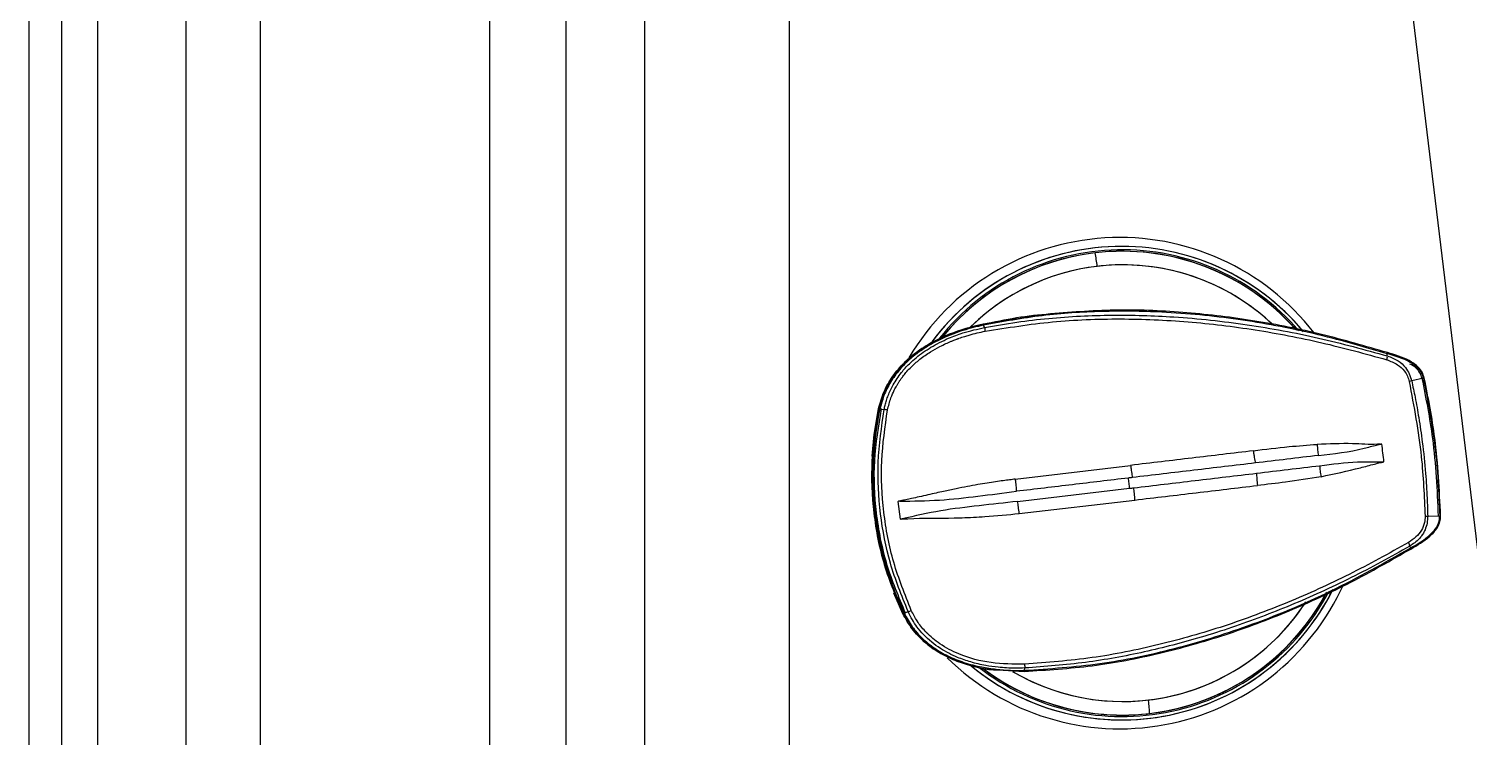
# Model space of a CAD drawing. Extents: x 525 to 613, y 487 to 635.
# Drawn here: x 525.39 to 533.45, y 531.13 to 535.09 of the extents above; entities that cross this region are included whole.
import ezdxf

# ---------------------------------------------------------------- set-up
doc = ezdxf.new("R2010")
doc.units = 0
doc.header["$MEASUREMENT"] = 0
doc.layers.add('1', color=4, linetype='Continuous')
doc.layers.add('STD TEST', color=3, linetype='Continuous')

# ---------------------------------------------------------------- blocks, each defined once
blk = doc.blocks.new('2023 VANGUARD')
at = {"layer": '1', "linetype": 'Continuous', "lineweight": 25}
blk.add_line((-43.5708, -3), (-43.5708, -84.1416), dxfattribs=at)
at = {"layer": '1', "color": 3, "linetype": 'Continuous', "lineweight": 25}
for p, q in [((-43.3872, -3.4171), (-43.3872, -83.7245)), ((-43.1843, -83.4478), (-43.1843, -3.6938)), ((-42.6928, -4.327), (-42.6928, -82.8146)), ((-42.2749, -82.3058), (-42.2749, -4.8358)), ((-40.9939, -54.0118), (-40.9939, -82.0708)), ((-40.5639, -82.0708), (-40.5639, -54.0316)), ((-40.1244, -65.902), (-40.1244, -54.0519)), ((-39.3168, -54.0892), (-39.3168, -66.0315)), ((-35.2593, -62.2131), (-35.9282, -56.6793)), ((-37.6056, -58.8525), (-37.6056, -58.8523)), ((-37.8545, -59.1931), (-38.2321, -59.2511)), ((-37.8515, -59.1928), (-37.8523, -59.1929)), ((-38.2329, -59.2512), (-38.2321, -59.2511)), ((-38.2294, -59.2579), (-38.2299, -59.257)), ((-38.2235, -59.27), (-38.2294, -59.2579)), ((-35.9705, -59.4177), (-35.9706, -59.4168)), ((-35.9704, -59.4293), (-35.9705, -59.4177)), ((-35.7684, -59.5539), (-35.8341, -59.5692)), ((-38.8165, -59.7235), (-38.8157, -59.7235)), ((-38.8165, -59.7235), (-38.8165, -59.7235)), ((-38.8088, -59.7248), (-38.7852, -59.7289)), ((-38.0526, -60.1191), (-37.4063, -60.0419)), ((-38.0387, -60.244), (-37.4126, -60.1703)), ((-38.6949, -60.3428), (-38.7067, -60.2434)), ((-38.0297, -60.3115), (-37.3834, -60.2359)), ((-35.7446, -60.326), (-35.6772, -60.3245)), ((-35.8444, -60.4938), (-35.842, -60.5043)), ((-35.842, -60.5043), (-35.8418, -60.5051)), ((-38.6805, -60.8724), (-38.7309, -60.757)), ((-38.6805, -60.8724), (-38.6798, -60.8724)), ((-38.6805, -60.8724), (-38.6805, -60.8724)), ((-38.6733, -60.8698), (-38.6513, -60.8608)), ((-38.1488, -61.1867), (-38.0021, -61.1952)), ((-38.1457, -61.1905), (-38.1449, -61.1906)), ((-38.0029, -61.1951), (-38.0021, -61.1952)), ((-38.001, -61.1882), (-38.0013, -61.1892)), ((-38.001, -61.1882), (-37.998, -61.176)), ((-37.3005, -61.4309), (-37.3005, -61.4307))]:
    blk.add_line(p, q, dxfattribs=at)
at = {"layer": '1', "color": 3, "linetype": 'Continuous', "lineweight": 25, "flags": 128}
for points in [[(-38.8529, -59.9903), (-38.8414, -59.8686), (-38.8165, -59.7235)], [(-38.8415, -59.9012), (-38.8377, -59.8691), (-38.8128, -59.7244)]]:
    blk.add_lwpolyline(points, dxfattribs=at)
at = {"layer": '1', "color": 3, "linetype": 'Continuous', "lineweight": 25}
for centre, radius, start, end in [((-37.4665, -60.1388), 1.3722, 37.68452, 149.36223), ((-37.4568, -60.1388), 1.3226, 39.71679, 143.4584), ((-37.4568, -60.1388), 1.3226, 39.90515, 143.17054), ((-37.4531, -60.1388), 1.3036, 40.71673, 141.63878), ((-37.4531, -60.1388), 1.2955, 41.22054, 140.97621), ((-37.453, -60.1388), 1.2953, 41.2298, 140.96014), ((-37.4527, -60.1394), 1.2961, 96.77554, 140.70608), ((-37.4527, -60.1394), 1.2959, 96.77554, 140.68494), ((-37.4532, -60.139), 1.2956, 41.46302, 96.75626), ((-37.4532, -60.139), 1.2954, 41.50655, 96.75628), ((-38.2297, -58.9903), 0.6392, 5.59164, 12.45048), ((-37.4497, -60.1394), 1.2198, 96.77426, 134.61873), ((-37.45, -60.1388), 1.2192, 46.23179, 134.36202), ((-37.4501, -60.139), 1.2194, 46.30436, 96.75905), ((-38.0378, -59.2533), 0.1865, 185.11496, 191.69768), ((-36.021, -59.4335), 0.0508, 339.9822, 4.76367), ((-35.7667, -59.9594), 0.3961, 99.81203, 101.89038), ((-37.064, -60.0989), 1.7844, 167.89862, 205.59728), ((-38.8172, -59.9927), 0.2657, 78.93764, 83.0727), ((-37.0662, -60.0989), 1.7863, 177.68221, 205.59811), ((-35.7679, -60.0268), 0.3001, 271.70829, 274.44985), ((-35.8941, -60.5017), 0.0504, 8.94677, 33.64472), ((-37.4664, -60.1442), 1.3723, 225.24814, 335.82674), ((-37.4567, -60.1442), 1.3227, 230.41899, 332.95083), ((-37.4567, -60.1442), 1.3227, 230.52355, 333.4235), ((-37.453, -60.1442), 1.3038, 232.07879, 332.40432), ((-37.453, -60.1442), 1.2954, 233.01662, 332.02631), ((-37.453, -60.1442), 1.2956, 233.34225, 331.59257), ((-37.4536, -60.1434), 1.2964, 276.78235, 331.97457), ((-37.4536, -60.1434), 1.2966, 276.78234, 331.95659), ((-37.4499, -60.1441), 1.2195, 239.72604, 326.85146), ((-37.4505, -60.1434), 1.2203, 276.78002, 327.10463), ((-38.7221, -60.6602), 0.2128, 289.436, 294.58764), ((-37.8171, -61.1493), 0.1828, 181.75211, 188.38705), ((-37.453, -60.1446), 1.2952, 233.43241, 276.7618), ((-37.453, -60.1446), 1.2951, 233.45069, 276.7618), ((-37.45, -60.1446), 1.219, 239.61086, 276.76394), ((-37.92, -61.4409), 0.6195, 0.94799, 7.95863)]:
    blk.add_arc(centre, radius, start, end, dxfattribs=at)
for points, knots in [([(-38.2329, -59.2512), (-38.1077, -59.2256), (-37.9815, -59.1998), (-37.8533, -59.1931), (-37.8523, -59.1931)], [0, 0, 0, 0, 0.991834, 1, 1, 1, 1]), ([(-35.9706, -59.4168), (-36.1077, -59.377), (-36.3823, -59.2973), (-36.8047, -59.2199), (-37.201, -59.1804), (-37.5672, -59.1765), (-37.9014, -59.198), (-38.1205, -59.2373), (-38.2299, -59.257)], [0, 0, 0, 0, 0.187062, 0.374643, 0.561878, 0.70843, 0.854413, 1, 1, 1, 1]), ([(-38.2235, -59.27), (-38.1637, -59.2595), (-38.0448, -59.2386), (-37.8658, -59.2182), (-37.6881, -59.2053), (-37.512, -59.2), (-37.3376, -59.2018), (-37.0843, -59.2138), (-36.755, -59.2499), (-36.3553, -59.3233), (-36.0979, -59.3942), (-35.9704, -59.4293)], [0, 0, 0, 0, 0.079708, 0.15846, 0.236335, 0.313387, 0.38965, 0.46514, 0.646211, 0.824644, 1, 1, 1, 1]), ([(-38.2204, -59.2911), (-38.0953, -59.2712), (-37.8452, -59.2313), (-37.4646, -59.2176), (-37.0848, -59.2334), (-36.7081, -59.2797), (-36.3359, -59.3505), (-36.0942, -59.4174), (-35.9733, -59.4509)], [0, 0, 0, 0, 0.166575, 0.333185, 0.499837, 0.666527, 0.833251, 1, 1, 1, 1]), ([(-38.127, -59.2349), (-38.1239, -59.2343), (-38.0765, -59.2253), (-38.0241, -59.217), (-37.9746, -59.2114), (-37.9699, -59.2108)], [0, 0, 0, 0, 0.058983, 0.910813, 1, 1, 1, 1]), ([(-35.9698, -59.411), (-36.092, -59.3753), (-36.3365, -59.3037), (-36.7116, -59.2294), (-37.0909, -59.1828), (-37.4733, -59.1656), (-37.7274, -59.184), (-37.8545, -59.1931)], [0, 0, 0, 0, 0.199973, 0.399955, 0.599953, 0.79997, 1, 1, 1, 1]), ([(-38.8165, -59.7235), (-38.8075, -59.6915), (-38.7897, -59.6275), (-38.7388, -59.541), (-38.6742, -59.4651), (-38.5976, -59.4013), (-38.513, -59.3491), (-38.3932, -59.2924), (-38.297, -59.2677), (-38.2329, -59.2512)], [0, 0, 0, 0, 0.125133, 0.250264, 0.375377, 0.500441, 0.625448, 0.750408, 1, 1, 1, 1]), ([(-38.2321, -59.2511), (-38.2961, -59.2676), (-38.3921, -59.2922), (-38.5118, -59.3488), (-38.5964, -59.4009), (-38.673, -59.4647), (-38.7378, -59.5406), (-38.7888, -59.6272), (-38.8067, -59.6914), (-38.8157, -59.7235)], [0, 0, 0, 0, 0.249062, 0.373846, 0.498786, 0.623896, 0.749165, 0.87455, 1, 1, 1, 1]), ([(-38.8128, -59.7244), (-38.8074, -59.7034), (-38.7948, -59.6544), (-38.7559, -59.5733), (-38.6922, -59.4875), (-38.6126, -59.417), (-38.5389, -59.369), (-38.4766, -59.336), (-38.413, -59.3083), (-38.3623, -59.2886), (-38.3302, -59.2805), (-38.3248, -59.2791)], [0, 0, 0, 0, 0.093534, 0.218449, 0.38573, 0.552123, 0.675497, 0.765535, 0.856904, 0.975748, 1, 1, 1, 1]), ([(-38.2299, -59.257), (-38.2679, -59.2661), (-38.346, -59.2848), (-38.4427, -59.3226), (-38.5199, -59.3617), (-38.5767, -59.3968), (-38.6353, -59.4409), (-38.6932, -59.4963), (-38.7453, -59.5654), (-38.7862, -59.6415), (-38.8012, -59.6967), (-38.8088, -59.7248)], [0, 0, 0, 0, 0.149081, 0.305958, 0.3943, 0.478842, 0.560232, 0.673648, 0.782722, 0.889308, 1, 1, 1, 1]), ([(-38.7852, -59.7289), (-38.7835, -59.7208), (-38.7799, -59.7038), (-38.7724, -59.6777), (-38.7627, -59.65), (-38.7503, -59.6208), (-38.7278, -59.5768), (-38.6936, -59.5258), (-38.6487, -59.4762), (-38.6071, -59.4389), (-38.5666, -59.4081), (-38.523, -59.3798), (-38.4756, -59.3537), (-38.4163, -59.3262), (-38.3329, -59.2947), (-38.2643, -59.2792), (-38.2235, -59.27)], [0, 0, 0, 0, 0.032343, 0.067621, 0.105834, 0.146976, 0.191052, 0.298234, 0.384938, 0.451123, 0.515508, 0.582863, 0.653192, 0.726484, 0.83706, 1, 1, 1, 1]), ([(-38.7663, -59.7319), (-38.7607, -59.7091), (-38.7515, -59.6709), (-38.7336, -59.6303), (-38.7221, -59.6079), (-38.715, -59.5951), (-38.7074, -59.5825), (-38.7019, -59.574), (-38.6984, -59.5688), (-38.6961, -59.5653), (-38.6902, -59.5567), (-38.6792, -59.5417), (-38.6623, -59.5209), (-38.6412, -59.4979), (-38.6178, -59.4754), (-38.6015, -59.4613), (-38.5906, -59.4523), (-38.5688, -59.4349), (-38.5296, -59.4076), (-38.4803, -59.3797), (-38.4415, -59.3609), (-38.4179, -59.3506), (-38.4011, -59.3437), (-38.3906, -59.3395), (-38.3808, -59.3358), (-38.3746, -59.3336), (-38.3719, -59.3326), (-38.3707, -59.3321), (-38.3701, -59.3319), (-38.3699, -59.3319), (-38.3698, -59.3318), (-38.3697, -59.3318), (-38.3697, -59.3318), (-38.3697, -59.3318), (-38.3697, -59.3318), (-38.3697, -59.3318), (-38.3696, -59.3318), (-38.3694, -59.3317), (-38.3685, -59.3313), (-38.3569, -59.3272), (-38.3371, -59.3206), (-38.2886, -59.3058), (-38.2502, -59.2976), (-38.2204, -59.2911)], [0, 0, 0, 0, 0.094564, 0.157962, 0.177954, 0.1964, 0.216676, 0.23695, 0.237506, 0.241865, 0.253961, 0.279453, 0.31664, 0.361916, 0.404993, 0.44719, 0.448763, 0.461839, 0.559544, 0.640686, 0.689597, 0.73344, 0.744279, 0.7628, 0.779099, 0.78627, 0.789425, 0.790813, 0.791424, 0.791693, 0.791811, 0.791863, 0.791904, 0.791905, 0.791908, 0.791921, 0.791969, 0.79216, 0.792919, 0.795947, 0.841684, 0.877266, 1, 1, 1, 1]), ([(-38.2302, -59.2571), (-38.2304, -59.2563), (-38.2309, -59.2547), (-38.2315, -59.2527), (-38.232, -59.2513), (-38.2321, -59.2511), (-38.2321, -59.2511)], [0, 0, 0, 0, 0.2779091, 0.6147015, 0.8548375, 1, 1, 1, 1]), ([(-35.9733, -59.4509), (-35.9525, -59.4586), (-35.9152, -59.4725), (-35.8775, -59.5079), (-35.857, -59.5413), (-35.8512, -59.5618), (-35.8483, -59.5719)], [0, 0, 0, 0, 0.363335, 0.653348, 0.82864, 1, 1, 1, 1]), ([(-35.9709, -59.4167), (-35.9707, -59.416), (-35.9704, -59.4144), (-35.97, -59.4126), (-35.9697, -59.4112), (-35.9698, -59.4111), (-35.9698, -59.411)], [0, 0, 0, 0, 0.26195, 0.606186, 0.851629, 1, 1, 1, 1]), ([(-35.7684, -59.5539), (-35.7711, -59.545), (-35.7766, -59.5267), (-35.7995, -59.494), (-35.862, -59.4482), (-35.9261, -59.4296), (-35.9706, -59.4168)], [0, 0, 0, 0, 0.108762, 0.221897, 0.4616, 1, 1, 1, 1]), ([(-35.9704, -59.4293), (-35.9496, -59.437), (-35.9111, -59.4514), (-35.8703, -59.4897), (-35.8457, -59.5295), (-35.838, -59.5559), (-35.8342, -59.5692)], [0, 0, 0, 0, 0.322452, 0.598474, 0.799025, 1, 1, 1, 1]), ([(-35.7636, -59.5526), (-35.767, -59.5418), (-35.7738, -59.5202), (-35.8015, -59.4845), (-35.8659, -59.4417), (-35.9284, -59.4232), (-35.9698, -59.411)], [0, 0, 0, 0, 0.12885, 0.256879, 0.508213, 1, 1, 1, 1]), ([(-35.7748, -59.5553), (-35.7839, -59.5338), (-35.7986, -59.4989), (-35.8315, -59.4817), (-35.8441, -59.475)], [0, 0, 0, 0, 0.6155939, 1, 1, 1, 1]), ([(-35.8483, -59.5719), (-35.8219, -59.7117), (-35.7748, -59.9615), (-35.7638, -60.2152), (-35.7589, -60.3268)], [0, 0, 0, 0, 0.559943, 1, 1, 1, 1]), ([(-35.8341, -59.5692), (-35.8276, -59.5997), (-35.813, -59.668), (-35.7927, -59.7821), (-35.772, -59.9242), (-35.7564, -60.0747), (-35.7475, -60.213), (-35.7454, -60.2926), (-35.7446, -60.326)], [0, 0, 0, 0, 0.122705, 0.274469, 0.455296, 0.686948, 0.868512, 1, 1, 1, 1]), ([(-35.6838, -60.3246), (-35.6905, -60.1798), (-35.7026, -59.921), (-35.7528, -59.6671), (-35.7748, -59.5553)], [0, 0, 0, 0, 0.559951, 1, 1, 1, 1]), ([(-35.7684, -59.5538), (-35.7679, -59.5537), (-35.7665, -59.5533), (-35.7649, -59.5529), (-35.7636, -59.5526), (-35.7636, -59.5526), (-35.7636, -59.5526)], [0, 0, 0, 0, 0.23635, 0.592526, 0.846483, 1, 1, 1, 1]), ([(-35.7684, -59.5539), (-35.7437, -59.6812), (-35.6942, -59.9358), (-35.6829, -60.1949), (-35.6772, -60.3245)], [0, 0, 0, 0, 0.499974, 1, 1, 1, 1]), ([(-35.6723, -60.3244), (-35.679, -60.1791), (-35.6911, -59.9195), (-35.7414, -59.6647), (-35.7636, -59.5526)], [0, 0, 0, 0, 0.55995, 1, 1, 1, 1]), ([(-38.6513, -60.8608), (-38.6874, -60.7711), (-38.7586, -60.5944), (-38.8118, -60.3117), (-38.8281, -60.0213), (-38.7997, -59.8276), (-38.7852, -59.7289)], [0, 0, 0, 0, 0.250309, 0.493487, 0.741947, 1, 1, 1, 1]), ([(-38.8024, -59.7262), (-38.8026, -59.7261), (-38.803, -59.726), (-38.804, -59.7258), (-38.8067, -59.7253), (-38.8103, -59.7246), (-38.8144, -59.7237), (-38.8154, -59.7236), (-38.8157, -59.7235)], [0, 0, 0, 0, 0.022801, 0.050088, 0.135437, 0.463573, 0.81489, 1, 1, 1, 1]), ([(-38.6335, -60.8537), (-38.6692, -60.7649), (-38.7406, -60.5873), (-38.7933, -60.304), (-38.8082, -60.016), (-38.7802, -59.8266), (-38.7663, -59.7319)], [0, 0, 0, 0, 0.249998, 0.499994, 0.750007, 1, 1, 1, 1]), ([(-36.72, -59.9603), (-36.6533, -59.9519), (-36.5343, -59.9371), (-36.4152, -59.9284), (-36.3629, -59.9246)], [0, 0, 0, 0, 0.560181, 1, 1, 1, 1]), ([(-36.0062, -59.9222), (-36.0064, -59.9222), (-36.0082, -59.9224), (-36.0148, -59.923), (-36.0674, -59.9265), (-36.1843, -59.917), (-36.2968, -59.9218), (-36.3629, -59.9246)], [0, 0, 0, 0, 0.001608, 0.01565, 0.05589, 0.446078, 1, 1, 1, 1]), ([(-36.3629, -59.9246), (-36.3621, -59.9359), (-36.3605, -59.9586), (-36.3576, -59.9772), (-36.3561, -59.9865)], [0, 0, 0, 0, 0.500027, 1, 1, 1, 1]), ([(-36.3561, -59.9865), (-36.2702, -59.9766), (-36.1605, -59.9638), (-36.0476, -59.9325), (-36.0169, -59.9246), (-36.009, -59.9228), (-36.007, -59.9224), (-36.0064, -59.9223), (-36.0062, -59.9222), (-36.0062, -59.9222), (-36.0062, -59.9222)], [0, 0, 0, 0, 0.730021, 0.931374, 0.982115, 0.995104, 0.998552, 0.999523, 0.999822, 1, 1, 1, 1]), ([(-36.001, -59.9226), (-36.0019, -59.9227), (-36.0036, -59.923), (-36.0053, -59.9225), (-36.0062, -59.9222)], [0, 0, 0, 0, 0.486281, 1, 1, 1, 1]), ([(-35.9893, -60.022), (-35.9912, -60.0054), (-35.9951, -59.9723), (-35.999, -59.9392), (-36.001, -59.9226)], [0, 0, 0, 0, 0.5, 1, 1, 1, 1]), ([(-36.72, -59.9603), (-36.8341, -59.9739), (-37.0624, -60.0011), (-37.2917, -60.0283), (-37.4063, -60.0419)], [0, 0, 0, 0, 0.499872, 1, 1, 1, 1]), ([(-36.7087, -60.0286), (-36.8232, -60.0421), (-37.0522, -60.0692), (-37.2822, -60.0966), (-37.3972, -60.1103)], [0, 0, 0, 0, 0.499962, 1, 1, 1, 1]), ([(-36.72, -59.9603), (-36.7192, -59.9666), (-36.7176, -59.9792), (-36.7148, -59.9975), (-36.7118, -60.0144), (-36.7097, -60.0239), (-36.7087, -60.0286)], [0, 0, 0, 0, 0.2478444, 0.5000038, 0.7521632, 1, 1, 1, 1]), ([(-36.3561, -59.9865), (-36.4145, -59.9935), (-36.5314, -60.0074), (-36.6496, -60.0215), (-36.7087, -60.0286)], [0, 0, 0, 0, 0.499886, 1, 1, 1, 1]), ([(-36.3493, -60.0438), (-36.2785, -60.0348), (-36.1606, -60.0199), (-36.0417, -60.0218), (-35.9942, -60.0226)], [0, 0, 0, 0, 0.600626, 1, 1, 1, 1]), ([(-36.3414, -60.1053), (-36.2676, -60.0897), (-36.1671, -60.0686), (-36.0574, -60.0382), (-36.0179, -60.0284), (-36.0033, -60.0253), (-35.999, -60.0244), (-35.9962, -60.0237), (-35.9948, -60.0229), (-35.9942, -60.0226)], [0, 0, 0, 0, 0.632717, 0.860019, 0.958232, 0.975919, 0.985986, 0.994959, 1, 1, 1, 1]), ([(-35.9942, -60.0226), (-35.9934, -60.0225), (-35.9918, -60.0223), (-35.9901, -60.0221), (-35.9893, -60.022)], [0, 0, 0, 0, 0.5, 1, 1, 1, 1]), ([(-37.4194, -60.1128), (-37.5238, -60.1253), (-37.7325, -60.1501), (-37.9412, -60.1749), (-38.0455, -60.1873)], [0, 0, 0, 0, 0.500057, 1, 1, 1, 1]), ([(-37.3972, -60.1103), (-37.4009, -60.1107), (-37.4083, -60.1116), (-37.4157, -60.1124), (-37.4194, -60.1128)], [0, 0, 0, 0, 0.499999, 1, 1, 1, 1]), ([(-37.4126, -60.1704), (-37.4129, -60.1661), (-37.4135, -60.1577), (-37.4153, -60.1416), (-37.4174, -60.1255), (-37.4187, -60.1171), (-37.4194, -60.1128)], [0, 0, 0, 0, 0.2502413, 0.4999946, 0.749751, 1, 1, 1, 1]), ([(-37.4063, -60.0419), (-37.4056, -60.0482), (-37.404, -60.0609), (-37.4016, -60.0791), (-37.3993, -60.0961), (-37.3979, -60.1056), (-37.3972, -60.1103)], [0, 0, 0, 0, 0.2478408, 0.4999959, 0.7521549, 1, 1, 1, 1]), ([(-37.3904, -60.1676), (-37.2754, -60.1541), (-37.0454, -60.1269), (-36.8164, -60.0995), (-36.7019, -60.0859)], [0, 0, 0, 0, 0.500038, 1, 1, 1, 1]), ([(-36.7019, -60.0859), (-36.6428, -60.0788), (-36.5246, -60.0648), (-36.4077, -60.0508), (-36.3493, -60.0438)], [0, 0, 0, 0, 0.500114, 1, 1, 1, 1]), ([(-36.7019, -60.0859), (-36.7018, -60.0906), (-36.7016, -60.1002), (-36.7006, -60.1172), (-36.6991, -60.1356), (-36.6977, -60.1482), (-36.697, -60.1545)], [0, 0, 0, 0, 0.24784, 0.500001, 0.75216, 1, 1, 1, 1]), ([(-36.3414, -60.1053), (-36.4075, -60.116), (-36.5254, -60.135), (-36.6445, -60.1486), (-36.697, -60.1545)], [0, 0, 0, 0, 0.559819, 1, 1, 1, 1]), ([(-36.3493, -60.0438), (-36.3486, -60.0531), (-36.3471, -60.0717), (-36.3433, -60.0941), (-36.3414, -60.1053)], [0, 0, 0, 0, 0.499972, 1, 1, 1, 1]), ([(-38.0526, -60.1191), (-38.0628, -60.1204), (-38.0852, -60.1233), (-38.1216, -60.128), (-38.1635, -60.1339), (-38.2109, -60.1411), (-38.2637, -60.15), (-38.3218, -60.1607), (-38.3854, -60.1734), (-38.4436, -60.1857), (-38.496, -60.1972), (-38.5416, -60.2076), (-38.5874, -60.2177), (-38.6287, -60.2269), (-38.6581, -60.2333), (-38.676, -60.237), (-38.6857, -60.2389), (-38.6922, -60.2404), (-38.6958, -60.2418), (-38.6972, -60.2423)], [0, 0, 0, 0, 0.047083, 0.102822, 0.167172, 0.240062, 0.32144, 0.411316, 0.509842, 0.617397, 0.683425, 0.754852, 0.831571, 0.898217, 0.948338, 0.969627, 0.982103, 0.993555, 1, 1, 1, 1]), ([(-38.6972, -60.2423), (-38.6234, -60.2415), (-38.4772, -60.2401), (-38.2613, -60.2144), (-38.1173, -60.1963), (-38.0455, -60.1873)], [0, 0, 0, 0, 0.338238, 0.670377, 1, 1, 1, 1]), ([(-38.0526, -60.1191), (-38.0518, -60.1254), (-38.0504, -60.1379), (-38.0484, -60.156), (-38.0467, -60.173), (-38.0459, -60.1825), (-38.0455, -60.1873)], [0, 0, 0, 0, 0.247871, 0.499983, 0.752103, 1, 1, 1, 1]), ([(-37.4126, -60.1704), (-37.4082, -60.1698), (-37.4008, -60.1688), (-37.3934, -60.168), (-37.3904, -60.1676)], [0, 0, 0, 0, 0.5918667, 1, 1, 1, 1]), ([(-37.3904, -60.1676), (-37.39, -60.1723), (-37.3891, -60.1818), (-37.3875, -60.1988), (-37.3855, -60.217), (-37.3841, -60.2296), (-37.3834, -60.2359)], [0, 0, 0, 0, 0.2478485, 0.5000092, 0.7521635, 1, 1, 1, 1]), ([(-37.3834, -60.2359), (-37.2687, -60.2223), (-37.0394, -60.1952), (-36.8111, -60.1681), (-36.697, -60.1545)], [0, 0, 0, 0, 0.500128, 1, 1, 1, 1]), ([(-38.6972, -60.2423), (-38.6988, -60.2424), (-38.7019, -60.2428), (-38.7051, -60.2432), (-38.7067, -60.2434)], [0, 0, 0, 0, 0.5, 1, 1, 1, 1]), ([(-38.0387, -60.244), (-38.1105, -60.2519), (-38.2548, -60.2678), (-38.4708, -60.2928), (-38.6133, -60.3252), (-38.6852, -60.3416)], [0, 0, 0, 0, 0.329609, 0.661729, 1, 1, 1, 1]), ([(-38.0297, -60.3115), (-38.0304, -60.3053), (-38.0319, -60.2928), (-38.0342, -60.2748), (-38.0365, -60.258), (-38.038, -60.2487), (-38.0387, -60.244)], [0, 0, 0, 0, 0.247915, 0.499992, 0.752096, 1, 1, 1, 1]), ([(-38.6949, -60.3428), (-38.6933, -60.3426), (-38.69, -60.3422), (-38.6868, -60.3418), (-38.6852, -60.3416)], [0, 0, 0, 0, 0.5, 1, 1, 1, 1]), ([(-38.6852, -60.3416), (-38.6845, -60.3417), (-38.6786, -60.3423), (-38.6676, -60.3414), (-38.5714, -60.3357), (-38.4797, -60.3378), (-38.393, -60.3363), (-38.3919, -60.3363), (-38.3882, -60.3362), (-38.3739, -60.3358), (-38.3176, -60.3343), (-38.2, -60.3289), (-38.0935, -60.318), (-38.0297, -60.3115)], [0, 0, 0, 0, 0.003082, 0.02725, 0.050121, 0.44553, 0.445662, 0.446817, 0.450122, 0.462785, 0.512261, 0.707506, 1, 1, 1, 1]), ([(-35.7589, -60.3268), (-35.7595, -60.3384), (-35.7609, -60.3656), (-35.7779, -60.4068), (-35.8095, -60.4456), (-35.8377, -60.4642), (-35.8522, -60.4738)], [0, 0, 0, 0, 0.189796, 0.444631, 0.713682, 1, 1, 1, 1]), ([(-35.7446, -60.326), (-35.7452, -60.3392), (-35.7464, -60.3654), (-35.7572, -60.3996), (-35.7707, -60.4257), (-35.7826, -60.442), (-35.8043, -60.4669), (-35.826, -60.4815), (-35.8444, -60.4938)], [0, 0, 0, 0, 0.191715, 0.382753, 0.51862, 0.620937, 0.677461, 1, 1, 1, 1]), ([(-35.8418, -60.5051), (-35.8016, -60.4823), (-35.7435, -60.4492), (-35.6935, -60.39), (-35.6789, -60.3528), (-35.6778, -60.3338), (-35.6772, -60.3245)], [0, 0, 0, 0, 0.538397, 0.778103, 0.891276, 1, 1, 1, 1]), ([(-35.8397, -60.5103), (-35.8024, -60.4888), (-35.7459, -60.4562), (-35.6932, -60.3995), (-35.6747, -60.3583), (-35.6731, -60.3357), (-35.6723, -60.3244)], [0, 0, 0, 0, 0.491785, 0.743117, 0.871146, 1, 1, 1, 1]), ([(-35.6772, -60.3245), (-35.6767, -60.3245), (-35.6753, -60.3245), (-35.6736, -60.3244), (-35.6723, -60.3244), (-35.6723, -60.3244), (-35.6723, -60.3244)], [0, 0, 0, 0, 0.234398, 0.591484, 0.84609, 1, 1, 1, 1]), ([(-38.0021, -61.1952), (-37.8749, -61.1872), (-37.6205, -61.1713), (-37.2446, -61.0986), (-36.8765, -60.9951), (-36.5187, -60.8604), (-36.1712, -60.7005), (-35.9502, -60.5737), (-35.8397, -60.5103)], [0, 0, 0, 0, 0.166706, 0.33339, 0.500063, 0.66672, 0.833364, 1, 1, 1, 1]), ([(-38.0013, -61.1892), (-37.86, -61.1799), (-37.5771, -61.1611), (-37.159, -61.073), (-36.7258, -60.9388), (-36.2819, -60.7539), (-35.9884, -60.588), (-35.8418, -60.5051)], [0, 0, 0, 0, 0.185335, 0.371412, 0.558404, 0.779444, 1, 1, 1, 1]), ([(-35.8522, -60.4738), (-35.962, -60.5347), (-36.1814, -60.6566), (-36.5267, -60.8128), (-36.8822, -60.9461), (-37.2478, -61.0503), (-37.621, -61.1257), (-37.8736, -61.1452), (-37.9998, -61.1549)], [0, 0, 0, 0, 0.166754, 0.333479, 0.500172, 0.666827, 0.833439, 1, 1, 1, 1]), ([(-35.8444, -60.4938), (-35.8982, -60.5243), (-36.0062, -60.5855), (-36.1727, -60.6714), (-36.3407, -60.7517), (-36.5079, -60.8247), (-36.6741, -60.8907), (-36.8416, -60.9507), (-37.0593, -61.02), (-37.331, -61.0901), (-37.6602, -61.151), (-37.8846, -61.1676), (-37.998, -61.176)], [0, 0, 0, 0, 0.082024, 0.164587, 0.247633, 0.327658, 0.40489, 0.482845, 0.561506, 0.704794, 0.850851, 1, 1, 1, 1]), ([(-35.8421, -60.5053), (-35.8418, -60.5059), (-35.8411, -60.5073), (-35.8403, -60.5089), (-35.8397, -60.5102), (-35.8397, -60.5103), (-35.8397, -60.5103)], [0, 0, 0, 0, 0.254762, 0.6023505, 0.8501842, 1, 1, 1, 1]), ([(-38.1998, -61.1837), (-38.2, -61.1837), (-38.2333, -61.1818), (-38.298, -61.1642), (-38.3926, -61.1349), (-38.4819, -61.0903), (-38.5625, -61.0318), (-38.632, -60.9595), (-38.6644, -60.9014), (-38.6805, -60.8724)], [0, 0, 0, 0, 0.001224, 0.167556, 0.333967, 0.500439, 0.666951, 0.833477, 1, 1, 1, 1]), ([(-38.6674, -60.867), (-38.6676, -60.8671), (-38.6679, -60.8672), (-38.6689, -60.8677), (-38.6714, -60.8688), (-38.6747, -60.8703), (-38.6786, -60.872), (-38.6795, -60.8723), (-38.6798, -60.8724)], [0, 0, 0, 0, 0.021727, 0.048451, 0.136412, 0.464013, 0.814736, 1, 1, 1, 1]), ([(-38.6798, -60.8724), (-38.6636, -60.9015), (-38.6311, -60.9597), (-38.5613, -61.0321), (-38.4806, -61.0907), (-38.3912, -61.135), (-38.2967, -61.165), (-38.2156, -61.1844), (-38.1657, -61.1861), (-38.1488, -61.1867)], [0, 0, 0, 0, 0.153975, 0.307864, 0.461612, 0.615166, 0.76851, 0.921661, 1, 1, 1, 1]), ([(-38.6733, -60.8698), (-38.6593, -60.8955), (-38.6316, -60.9461), (-38.5737, -61.0107), (-38.5063, -61.0658), (-38.4276, -61.1114), (-38.338, -61.1473), (-38.2468, -61.1707), (-38.1592, -61.1839), (-38.0794, -61.1901), (-38.0269, -61.1895), (-38.0013, -61.1892)], [0, 0, 0, 0, 0.111062, 0.219204, 0.328205, 0.441569, 0.564532, 0.695225, 0.79984, 0.902244, 1, 1, 1, 1]), ([(-37.998, -61.176), (-38.0324, -61.1767), (-38.0822, -61.1777), (-38.1554, -61.1718), (-38.2224, -61.1625), (-38.2989, -61.1446), (-38.3847, -61.1147), (-38.4762, -61.0676), (-38.5515, -61.0065), (-38.5999, -60.949), (-38.6291, -60.9057), (-38.6435, -60.8764), (-38.6513, -60.8608)], [0, 0, 0, 0, 0.134317, 0.19393, 0.286019, 0.397716, 0.499325, 0.639409, 0.796776, 0.872857, 0.932098, 1, 1, 1, 1]), ([(-37.9998, -61.1549), (-38.0626, -61.1546), (-38.1875, -61.1541), (-38.3491, -61.1111), (-38.47, -61.0481), (-38.5292, -60.9987), (-38.5706, -60.9548), (-38.602, -60.9156), (-38.6233, -60.8738), (-38.6335, -60.8537)], [0, 0, 0, 0, 0.252442, 0.502952, 0.665116, 0.799001, 0.811084, 0.908696, 1, 1, 1, 1]), ([(-38.0016, -61.1893), (-38.0016, -61.19), (-38.0017, -61.1916), (-38.0018, -61.1935), (-38.002, -61.195), (-38.0021, -61.1952), (-38.0021, -61.1952)], [0, 0, 0, 0, 0.26316, 0.606832, 0.851873, 1, 1, 1, 1])]:
    blk.add_open_spline(points, degree=3, knots=knots, dxfattribs=at)
for points in [[(-38.8157, -59.7235), (-38.8318, -59.8205), (-38.8639, -60.0145), (-38.85, -60.3101), (-38.7945, -60.6008), (-38.718, -60.7819), (-38.6798, -60.8724)], [(-38.8024, -59.7262), (-38.8183, -59.8225), (-38.8502, -60.0151), (-38.8365, -60.3086), (-38.7813, -60.5972), (-38.7054, -60.7771), (-38.6674, -60.867)]]:
    blk.add_open_spline(points, degree=3, dxfattribs=at)
blk = doc.blocks.new('2026 Vanguard')
at = {"layer": 'STD TEST', "color": 1}
blk.add_blockref('2023 VANGUARD', (44.1613, 88.209), dxfattribs=at)

msp = doc.modelspace()

# ---------------------------------------------------------------- block references
at = {"layer": '1'}
msp.add_blockref('2026 Vanguard', (524.7985, 504.4821), dxfattribs=at)

doc.saveas('drawing.dxf')
